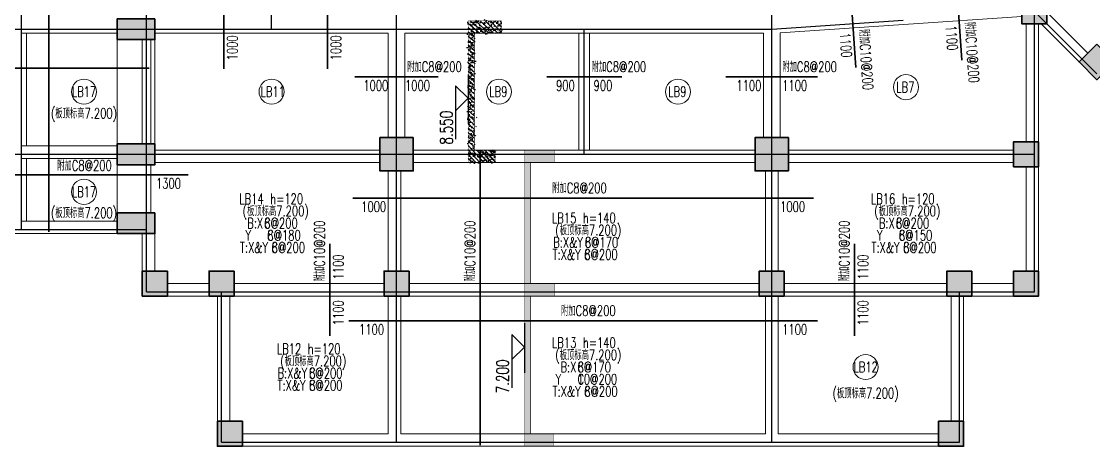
# Model space of a CAD drawing. Header units: inches. Extents: x 18712 to 314639, y 0 to 420500.
# Drawn here: x 61740 to 87459, y 35885 to 46074 of the extents above; entities that cross this region are included whole.
import ezdxf
from ezdxf.enums import TextEntityAlignment as Align
from ezdxf.lldxf.tags import DXFTag

# ---------------------------------------------------------------- set-up
doc = ezdxf.new("R2010")
doc.units = ezdxf.units.IN
doc.header["$LTSCALE"] = 1000
doc.header["$MEASUREMENT"] = 0
doc.layers.get('0').update_dxf_attribs({"true_color": 0xffffff})
for name, color, linetype, true_color in [('DOTE', 1, 'DOTE', 0xff0000), ('THIN', 7, 'Continuous', 0xffffff), ('柱填充', 7, 'Continuous', 0xc0c0c0), ('楼板正筋文字', 7, 'Continuous', 0xffffff), ('楼板负筋文字', 7, 'Continuous', 0xffffff), ('楼板负筋标注', 3, 'Continuous', 0x00ff00), ('楼板负筋钢筋', 1, 'Continuous', 0xff0000), ('砼柱', 2, 'Continuous', 0xffff00), ('砼梁', 6, 'Continuous', 0xff00ff), ('砼梁虚线', 9, 'HIDDEN', 0x808080)]:
    doc.layers.add(name, color=color, linetype=linetype, true_color=true_color)
doc.styles.add('TSSD_Label', font='txt.shx', dxfattribs={"height": 0.2, "bigfont": 'gbcbig.shx'})
doc.styles.add('TSSD_Rein', font='txt.shx', dxfattribs={"height": 0.2, "bigfont": 'gbcbig.shx'})
tags = doc.linetypes.add('DOTE', pattern=[2.4200000000000004, 2, -0.2, 0.02, -0.2]).pattern_tags.tags
tags[10:11] = [DXFTag(74, 4), DXFTag(75, 0), DXFTag(340, '0'), DXFTag(46, 0.0), DXFTag(50, 0.0), DXFTag(44, 0.0), DXFTag(45, 0.0)]
tags[8:9] = [DXFTag(74, 4), DXFTag(75, 0), DXFTag(340, '0'), DXFTag(46, 0.0), DXFTag(50, 0.0), DXFTag(44, 0.0), DXFTag(45, 0.0)]
tags[6:7] = [DXFTag(74, 4), DXFTag(75, 0), DXFTag(340, '0'), DXFTag(46, 0.0), DXFTag(50, 0.0), DXFTag(44, 0.0), DXFTag(45, 0.0)]
tags[4:5] = [DXFTag(74, 4), DXFTag(75, 0), DXFTag(340, '0'), DXFTag(46, 0.0), DXFTag(50, 0.0), DXFTag(44, 0.0), DXFTag(45, 0.0)]
tags = doc.linetypes.add('HIDDEN', pattern=[0.375, 0.25, -0.125]).pattern_tags.tags
tags[6:7] = [DXFTag(74, 4), DXFTag(75, 0), DXFTag(340, '0'), DXFTag(46, 0.0), DXFTag(50, 0.0), DXFTag(44, 0.0), DXFTag(45, 0.0)]
tags[4:5] = [DXFTag(74, 4), DXFTag(75, 0), DXFTag(340, '0'), DXFTag(46, 0.0), DXFTag(50, 0.0), DXFTag(44, 0.0), DXFTag(45, 0.0)]

# ---------------------------------------------------------------- blocks, each defined once
blk = doc.blocks.new('DAnoyomous17163')
at = {"layer": '楼板正筋文字', "color": 2, "true_color": 0xffff00, "style": 'TSSD_Rein', "width": 0.699999988079071}
for s, p in [('LB12 h=120', (67867.25374337815, 38102.64769615092)), ('(板顶标高7.200)', (67947.89099828032, 37810.98103445138)), ('B:X&Y', (67881.83707671211, 37519.31437275185)), ('C', (68640.17041004513, 37519.31437275185)), ('8@200', (68640.17041004513, 37519.31437275185)), ('T:X&Y', (67881.83707671211, 37227.64771105231)), ('C', (68640.17041004513, 37227.64771105231)), ('8@200', (68640.17041004513, 37227.64771105231))]:
    blk.add_text(s, height=250, dxfattribs=at).set_placement(p)
blk = doc.blocks.new('DAnoyomous17175')
at = {"layer": '楼板正筋文字', "color": 2, "true_color": 0xffff00, "style": 'TSSD_Rein', "width": 0.699999988079071}
for s, p in [('LB13 h=140', (74467.25374337815, 38248.4810270008)), ('(板顶标高7.200)', (74547.89099828032, 37956.81436530127)), ('B:X', (74671.42041004513, 37665.14770360173)), ('C', (75079.75374337815, 37665.14770360173)), ('8@170', (75079.75374337815, 37665.14770360173)), ('Y', (74554.75374337815, 37373.4810419022)), ('C', (75079.75374337815, 37373.4810419022)), ('10@200', (75079.75374337815, 37373.4810419022)), ('T:X&Y', (74481.83707671211, 37081.81438020266)), ('C', (75240.17041004513, 37081.81438020266)), ('8@200', (75240.17041004513, 37081.81438020266))]:
    blk.add_text(s, height=250, dxfattribs=at).set_placement(p)
blk = doc.blocks.new('DAnoyomous17199')
at = {"layer": '楼板正筋文字', "color": 2, "true_color": 0xffff00, "style": 'TSSD_Rein', "width": 0.699999988079071}
for s, p in [('LB14 h=120', (66967.25374337815, 41698.4810270008)), ('(板顶标高7.200)', (67047.89099828032, 41406.81436530127)), ('B:X', (67156.83707671211, 41115.14770360173)), ('C', (67565.17041004513, 41115.14770360173)), ('8@200', (67565.17041004513, 41115.14770360173)), ('Y', (67113.08707671211, 40823.4810419022)), ('C', (67638.08707671211, 40823.4810419022)), ('8@180', (67638.08707671211, 40823.4810419022)), ('T:X&Y', (66981.83707671211, 40531.81438020266)), ('C', (67740.17041004513, 40531.81438020266)), ('8@200', (67740.17041004513, 40531.81438020266))]:
    blk.add_text(s, height=250, dxfattribs=at).set_placement(p)
blk = doc.blocks.new('DAnoyomous17208')
at = {"layer": '楼板正筋文字', "color": 2, "true_color": 0xffff00, "style": 'TSSD_Rein', "width": 0.699999988079071}
for s, p in [('LB15 h=140', (74467.25374337815, 41238.64769615092)), ('(板顶标高7.200)', (74547.89099828032, 40946.98103445138)), ('B:X&Y', (74496.42041004513, 40655.31437275185)), ('C', (75254.75374337815, 40655.31437275185)), ('8@170', (75254.75374337815, 40655.31437275185)), ('T:X&Y', (74481.83707671211, 40363.64771105231)), ('C', (75240.17041004513, 40363.64771105231)), ('8@200', (75240.17041004513, 40363.64771105231))]:
    blk.add_text(s, height=250, dxfattribs=at).set_placement(p)
blk = doc.blocks.new('DAnoyomous17220')
at = {"layer": '楼板正筋文字', "color": 2, "true_color": 0xffff00, "style": 'TSSD_Rein', "width": 0.699999988079071}
for s, p in [('LB16 h=120', (82117.25374337815, 41698.4810270008)), ('(板顶标高7.200)', (82197.89099828032, 41406.81436530127)), ('B:X', (82306.83707671211, 41115.14770360173)), ('C', (82715.17041004513, 41115.14770360173)), ('8@200', (82715.17041004513, 41115.14770360173)), ('Y', (82263.08707671211, 40823.4810419022)), ('C', (82788.08707671211, 40823.4810419022)), ('8@150', (82788.08707671211, 40823.4810419022)), ('T:X&Y', (82131.83707671211, 40531.81438020266)), ('C', (82890.17041004513, 40531.81438020266)), ('8@200', (82890.17041004513, 40531.81438020266))]:
    blk.add_text(s, height=250, dxfattribs=at).set_placement(p)

msp = doc.modelspace()

# ---------------------------------------------------------------- hatches: boundary and pattern name
at = {"true_color": 0x333333}
h = msp.add_hatch(dxfattribs=at)
h.set_pattern_fill('钢筋混凝土', color=250, scale=19354.8, angle=47.49999999999999, style=0)
h.set_pattern_definition([(135, (579476938.0417446, -815590139.2222025), (-53.03300858899107, -53.03300858899106), []), (140, (579476938.0417446, -815590139.2222025), (18.82564049477855, 215.178054780226), [22.5, -247.5]), (85, (579476938.0417446, -815590139.2222025), (-225.6576401100035, -41.62540008389999), [18, -198]), (190.4513999999999, (579476939.6105466, -815590121.2906985), (-206.8318626182861, 173.5528145142065), [19.122057, -210.3426336]), (136.1842, (579476878.0417446, -815590139.2222025), (49.65570429870544, 320.1723145876933), [33.74999999999991, -371.2499999999993]), (186.6356, (579476882.1797367, -815590112.5411791), (-292.2353612701325, 280.398811664611), [28.68308639999999, -315.5138999999998]), (81.18419999999999, (579476878.0417446, -815590139.2222025), (-292.2355802775974, 280.3985835400882), [27, -297]), (111, (579476893.0417446, -815590109.2222025), (120.7856671996017, 179.0721156355385), [22.5, -247.5]), (56.00000000000002, (579476893.0417446, -815590109.2222025), (-217.5450135140559, 72.99459957647453), [18, -198]), (161.4514, (579476903.1072264, -815590094.2995327), (-96.7591490129857, 252.066788574447), [19.122057, -210.3426336]), (127.5, (579476938.0417446, -815590139.2222025), (-99.86815614939344, 3.647956595187207), [0, -195.6, 0, -201, 0, -198.75]), (97.49999999999997, (579476938.0417446, -815590139.2222025), (-118.3235135647081, 78.9208612326446), [0, -114.6, 0, -191.1, 0, -75.74999999999999]), (57.49999999999998, (579476938.0417446, -815590206.1222025), (6.766461520313936, 160.1467308517227), [0, -74.99999999999996, 0, -233.9999999999999, 0, -310.4999999999998]), (47.49999999999999, (579476938.0417446, -815590236.1222025), (-30.03149469969531, 174.9558508027159), [0, -97.5, 0, -155.4, 0, -220.5])])
h.paths.add_polyline_path([(72455.20277448528, 46090.14801359175), (72455.26755317085, 42690.14801359175), (73111.20277448528, 42690.14801359175), (73111.20277448528, 42990.14801359175), (72605.20277448528, 42990.14801359175), (72605.20277448528, 45790.14801359175), (73255.20277448528, 45790.14801359175), (73255.20277448528, 46090.14801359175)], flags=0)
h = msp.add_hatch(dxfattribs=at)
h.set_pattern_fill('钢筋混凝土', color=250, scale=19354.8, angle=47.49999999999999, style=0)
h.set_pattern_definition([(135, (579476938.0417446, -815590151.7222251), (-53.03300858899107, -53.03300858899106), []), (140, (579476938.0417446, -815590151.7222251), (18.82564049477855, 215.178054780226), [22.5, -247.5]), (85, (579476938.0417446, -815590151.7222251), (-225.6576401100035, -41.62540008389999), [18, -198]), (190.4513999999999, (579476939.6105466, -815590133.790721), (-206.8318626182861, 173.5528145142065), [19.122057, -210.3426336]), (136.1842, (579476878.0417446, -815590151.7222251), (49.65570429870544, 320.1723145876933), [33.7499999999999, -371.2499999999992]), (186.6356, (579476882.1797367, -815590125.0412016), (-292.2353612701325, 280.398811664611), [28.68308639999999, -315.5138999999998]), (81.18419999999999, (579476878.0417446, -815590151.7222251), (-292.2355802775974, 280.3985835400882), [27, -297]), (111, (579476893.0417446, -815590121.7222251), (120.7856671996017, 179.0721156355385), [22.5, -247.5]), (56.00000000000002, (579476893.0417446, -815590121.7222251), (-217.5450135140559, 72.99459957647453), [18, -198]), (161.4514, (579476903.1072264, -815590106.7995552), (-96.7591490129857, 252.066788574447), [19.122057, -210.3426336]), (127.5, (579476938.0417446, -815590151.7222251), (-99.86815614939344, 3.647956595187207), [0, -195.6, 0, -201, 0, -198.75]), (97.49999999999996, (579476938.0417446, -815590151.7222251), (-118.3235135647081, 78.9208612326446), [0, -114.6, 0, -191.1, 0, -75.74999999999999]), (57.49999999999998, (579476938.0417446, -815590218.622225), (6.766461520313936, 160.1467308517227), [0, -74.99999999999994, 0, -233.9999999999999, 0, -310.4999999999998]), (47.49999999999999, (579476938.0417446, -815590248.622225), (-30.03149469969531, 174.9558508027159), [0, -97.5, 0, -155.4, 0, -220.5])])
h.paths.add_polyline_path([(73805.26755317085, 42790.14801359175), (73805.26755317085, 36190.14801359198), (73805.26755317085, 35890.14801359175), (74506.20277447876, 35890.14801362249), (74506.20277447876, 36190.14801362272), (73955.26755317085, 36190.14801359198), (73955.26755317085, 39490.14801359175), (74535.20277447876, 39490.14801362249), (74535.20277447876, 39790.14801362249), (73955.26755317085, 39790.14801371096), (73955.26755317085, 42690.14801359175), (74526.26755329006, 42690.14801359175), (74526.26755329006, 42990.14801359175), (73805.26755317085, 42990.14801359175)], flags=0)
at = {"layer": '柱填充'}
for points in [[(86340.16666158073, 46615.32119640287), (85740.16666158073, 46615.32119640287), (85740.16666158073, 46015.32119640287), (86340.16666158073, 46015.32119640287)], [(64940.16666158073, 46140.14801359175), (64040.16666158073, 46140.14801359175), (64040.16666158073, 45640.14801359175), (64940.16666158073, 45640.14801359175)], [(87535.90259286825, 45526.69204630142), (87111.6385241567, 45102.42797758941), (87535.90259286825, 44678.1639088774), (87960.16666158073, 45102.42797758941)], [(71140.16666158073, 43290.14801359175), (70340.16666158073, 43290.14801359175), (70340.16666158073, 42490.14801359175), (71140.16666158073, 42490.14801359175)], [(80140.16666158073, 43290.14801359175), (79340.16666158073, 43290.14801359175), (79340.16666158073, 42490.14801359175), (80140.16666158073, 42490.14801359175)], [(64940.16666158073, 43140.14801359175), (64040.16666158073, 43140.14801359175), (64040.16666158073, 42640.14801359175), (64940.16666158073, 42640.14801359175)], [(86140.16666158073, 43190.14801359175), (85540.16666158073, 43190.14801359175), (85540.16666158073, 42590.14801359175), (86140.16666158073, 42590.14801359175)], [(64940.16666158073, 41490.14801359175), (64040.16666158073, 41490.14801359175), (64040.16666158073, 40990.14801359175), (64940.16666158073, 40990.14801359175)], [(65240.16666158073, 40090.14801359175), (64640.16666158073, 40090.14801359175), (64640.16666158073, 39490.14801359175), (65240.16666158073, 39490.14801359175)], [(66840.16666158073, 40090.14801359175), (66240.16666158073, 40090.14801359175), (66240.16666158073, 39490.14801359175), (66840.16666158073, 39490.14801359175)], [(71040.16666158073, 40090.14801359175), (70440.16666158073, 40090.14801359175), (70440.16666158073, 39490.14801359175), (71040.16666158073, 39490.14801359175)], [(80040.16666158073, 40090.14801359175), (79440.16666158073, 40090.14801359175), (79440.16666158073, 39490.14801359175), (80040.16666158073, 39490.14801359175)], [(84540.16666158073, 40090.14801359175), (83940.16666158073, 40090.14801359175), (83940.16666158073, 39490.14801359175), (84540.16666158073, 39490.14801359175)], [(86140.16666158073, 40090.14801359175), (85540.16666158073, 40090.14801359175), (85540.16666158073, 39490.14801359175), (86140.16666158073, 39490.14801359175)], [(67040.16666158073, 36490.14801359175), (66440.16666158073, 36490.14801359175), (66440.16666158073, 35890.14801359175), (67040.16666158073, 35890.14801359175)], [(84340.16666158073, 36490.14801359175), (83740.16666158073, 36490.14801359175), (83740.16666158073, 35890.14801359175), (84340.16666158073, 35890.14801359175)]]:
    msp.add_hatch(color=256, dxfattribs=at).paths.add_polyline_path(points, flags=0)

# ---------------------------------------------------------------- linework, layer by layer
at = {"color": 250, "lineweight": -3, "true_color": 0x333333, "const_width": 10}
for points in [[(72455.20277448528, 46090.14801359175), (73255.20277448528, 46090.14801359175), (73255.20277448528, 45790.14801359175), (72605.20277448528, 45790.14801359175), (72605.20277448528, 42990.14801359175), (73111.20277448528, 42990.14801359175), (73111.20277448528, 42690.14801359175), (72455.26755317085, 42690.14801359175)], [(73805.26755317085, 42790.14801359175), (73805.26755317085, 42990.14801359175), (74526.26755329006, 42990.14801359175), (74526.26755329006, 42690.14801359175), (73955.26755317085, 42690.14801359175), (73955.26755317085, 39790.14801371096), (74535.20277447876, 39790.14801362249), (74535.20277447876, 39490.14801362249), (73955.26755317085, 39490.14801359175), (73955.26755317085, 36190.14801359198), (74506.20277447876, 36190.14801362272), (74506.20277447876, 35890.14801362249), (73805.26755317085, 35890.14801359175), (73805.26755317085, 36190.14801359198)]]:
    msp.add_lwpolyline(points, close=True, dxfattribs=at)
at = {"layer": 'DOTE', "lineweight": -3}
for p, q in [((67740.16666158073, 45890.14801359175), (67740.16666158073, 51590.14801359175)), ((70740.16666158073, 45890.14801359175), (70740.16666158073, 50090.14801359175)), ((79740.16666158073, 45890.14801359175), (79740.16666158073, 50090.14801359175)), ((61740.16666158073, 45890.14801359175), (61740.16666158073, 48740.14801359175)), ((64740.16666158073, 45890.14801359175), (64740.16666158073, 48740.14801359175)), ((86040.16666158073, 42890.14801359175), (86040.16666158073, 46315.32119640287)), ((86040.16666158073, 46315.32119640287), (87535.90259286825, 44819.58526511489)), ((79740.16666158073, 45890.14801359175), (82890.16666158073, 46102.73460499755)), ((58740.16666158073, 45890.14801359175), (61740.16666158073, 45890.14801359175)), ((61740.16666158073, 45890.14801359175), (64740.16666158073, 45890.14801359175)), ((61740.16666158073, 42890.14801359175), (61740.16666158073, 45890.14801359175)), ((64740.16666158073, 42890.14801359175), (64740.16666158073, 45890.14801359175)), ((64740.16666158073, 45890.14801359175), (67740.16666158073, 45890.14801359175)), ((67740.16666158073, 45890.14801359175), (70740.16666158073, 45890.14801359175)), ((70740.16666158073, 42890.14801359175), (70740.16666158073, 45890.14801359175)), ((70740.16666158073, 45890.14801359175), (75240.16666158073, 45890.14801359175)), ((75240.16666158073, 45890.14801359175), (79740.16666158073, 45890.14801359175)), ((75240.16666158073, 42890.14801359175), (75240.16666158073, 45890.14801359175)), ((79740.16666158073, 42890.14801359175), (79740.16666158073, 45890.14801359175)), ((58740.16666158073, 42890.14801359175), (61740.16666158073, 42890.14801359175)), ((61740.16666158073, 41090.14801359175), (61740.16666158073, 42890.14801359175)), ((61740.16666158073, 42890.14801359175), (64740.16666158073, 42890.14801359175)), ((64740.16666158073, 41090.14801359175), (64740.16666158073, 42890.14801359175)), ((64740.16666158073, 42890.14801359175), (70740.16666158073, 42890.14801359175)), ((70740.16666158073, 42890.14801359175), (75240.16666158073, 42890.14801359175)), ((70740.16666158073, 39590.14801359175), (70740.16666158073, 42890.14801359175)), ((75240.16666158073, 42890.14801359175), (79740.16666158073, 42890.14801359175)), ((79740.16666158073, 42890.14801359175), (86040.16666158073, 42890.14801359175)), ((79740.16666158073, 39590.14801359175), (79740.16666158073, 42890.14801359175)), ((86040.16666158073, 39590.14801359175), (86040.16666158073, 42890.14801359175)), ((58740.16666158073, 41090.14801359175), (61740.16666158073, 41090.14801359175)), ((61740.16666158073, 41090.14801359175), (64740.16666158073, 41090.14801359175)), ((64740.16666158073, 39590.14801359175), (64740.16666158073, 41090.14801359175)), ((64740.16666158073, 39590.14801359175), (66540.16666158073, 39590.14801359175)), ((66540.16666158073, 39590.14801359175), (70740.16666158073, 39590.14801359175)), ((66540.16666158073, 35990.14801359175), (66540.16666158073, 39590.14801359175)), ((70740.16666158073, 39590.14801359175), (79740.16666158073, 39590.14801359175)), ((70740.16666158073, 35990.14801359175), (70740.16666158073, 39590.14801359175)), ((79740.16666158073, 35990.14801359175), (79740.16666158073, 39590.14801359175)), ((79740.16666158073, 39590.14801359175), (84240.16666158073, 39590.14801359175)), ((84240.16666158073, 35990.14801359175), (84240.16666158073, 39590.14801359175)), ((84240.16666158073, 39590.14801359175), (86040.16666158073, 39590.14801359175)), ((66540.16666158073, 35990.14801359175), (70740.16666158073, 35990.14801359175)), ((70740.16666158073, 35990.14801359175), (79740.16666158073, 35990.14801359175)), ((79740.16666158073, 35990.14801359175), (84240.16666158073, 35990.14801359175))]:
    msp.add_line(p, q, dxfattribs=at)
at = {"layer": 'THIN', "lineweight": -3}
for p, q in [((72455.24846532446, 44801.01023839203), (72455.24846532446, 43614.99047486087)), ((72455.24846532446, 44231.99047486087), (72155.24846532446, 44531.99047486087)), ((72155.24846532446, 44531.99047486087), (72155.24846532446, 43931.99047486087)), ((72455.24846532446, 44231.99047486087), (72155.24846532446, 43931.99047486087)), ((72155.24846532446, 43931.99047486087), (72155.24846532446, 43253.5289363989)), ((73805.26755317085, 38840.02004307693), (73805.26755317085, 37654.00027954577)), ((73805.26755317085, 38271.00027954577), (73505.26755317085, 38571.00027954577)), ((73505.26755317085, 38571.00027954577), (73505.26755317085, 37971.00027954577)), ((73805.26755317085, 38271.00027954577), (73505.26755317085, 37971.00027954577)), ((73505.26755317085, 37971.00027954577), (73505.26755317085, 37292.5387410838))]:
    msp.add_line(p, q, dxfattribs=at)
at = {"layer": '楼板正筋文字', "lineweight": 18}
for centre in [(82959.65160665166, 44498.78475283644), (63240.17041004513, 44390.1477036015), (67740.17041004513, 44390.1477036015), (73195.17041004513, 44390.1477036015), (77490.17041004513, 44390.1477036015), (63240.17041004513, 41990.1477036015), (81990.17041004513, 37790.1477036015)]:
    msp.add_circle(centre, 300, dxfattribs=at)
at = {"layer": '楼板负筋钢筋', "lineweight": 35}
for points in [[(62400.17027607065, 41034.00027954577), (62400.17054401961, 52590.14801359175)], [(84148.00505403121, 47340.23603321983), (84301.46911723976, 45145.59511012908)], [(81606.76731448591, 47168.73347163199), (81760.23137769446, 44974.09254854124)], [(66594.17027607065, 44940.14801359175), (66594.17054401961, 46940.14801359175)], [(69078.17027607065, 44940.14801359175), (69078.17054401961, 46940.14801359175)], [(58680.16666158073, 44955.00027954577), (64800.1666615798, 44955.000279546)], [(69740.16666158073, 44744.1485758582), (71740.16666158073, 44744.1485758582)], [(74340.16666158073, 44744.1485153525), (76140.16666158073, 44744.1485153525)], [(78640.16666158073, 44744.14845484633), (80840.16666158073, 44744.14845484633)], [(72743.20258999866, 35919.00027954577), (72743.2028847427, 42963.00027954577)], [(58676.20277448528, 42397.54865653299), (65740.16666158073, 42397.54865653299)], [(69690.16666158073, 41838.54857585857), (80740.16666158073, 41838.54845484624)], [(69135.7702626732, 38540.14801359175), (69135.77055741724, 40740.14801359175)], [(81722.17026267358, 38540.14801359175), (81722.17055741762, 40740.14801359175)], [(69590.16666158073, 38896.94857585848), (80840.16666158073, 38896.94845484661)]]:
    msp.add_lwpolyline(points, dxfattribs=at)
at = {"layer": '砼柱', "lineweight": 35}
for points in [[(86340.16666158073, 46615.32119640287), (85740.16666158073, 46615.32119640287), (85740.16666158073, 46015.32119640287), (86340.16666158073, 46015.32119640287)], [(64940.16666158073, 46140.14801359175), (64040.16666158073, 46140.14801359175), (64040.16666158073, 45640.14801359175), (64940.16666158073, 45640.14801359175)], [(87535.90259286825, 45526.69204630142), (87111.6385241567, 45102.42797758941), (87535.90259286825, 44678.1639088774), (87960.16666158073, 45102.42797758941)], [(71140.16666158073, 43290.14801359175), (70340.16666158073, 43290.14801359175), (70340.16666158073, 42490.14801359175), (71140.16666158073, 42490.14801359175)], [(80140.16666158073, 43290.14801359175), (79340.16666158073, 43290.14801359175), (79340.16666158073, 42490.14801359175), (80140.16666158073, 42490.14801359175)], [(64940.16666158073, 43140.14801359175), (64040.16666158073, 43140.14801359175), (64040.16666158073, 42640.14801359175), (64940.16666158073, 42640.14801359175)], [(86140.16666158073, 43190.14801359175), (85540.16666158073, 43190.14801359175), (85540.16666158073, 42590.14801359175), (86140.16666158073, 42590.14801359175)], [(64940.16666158073, 41490.14801359175), (64040.16666158073, 41490.14801359175), (64040.16666158073, 40990.14801359175), (64940.16666158073, 40990.14801359175)], [(65240.16666158073, 40090.14801359175), (64640.16666158073, 40090.14801359175), (64640.16666158073, 39490.14801359175), (65240.16666158073, 39490.14801359175)], [(66840.16666158073, 40090.14801359175), (66240.16666158073, 40090.14801359175), (66240.16666158073, 39490.14801359175), (66840.16666158073, 39490.14801359175)], [(71040.16666158073, 40090.14801359175), (70440.16666158073, 40090.14801359175), (70440.16666158073, 39490.14801359175), (71040.16666158073, 39490.14801359175)], [(80040.16666158073, 40090.14801359175), (79440.16666158073, 40090.14801359175), (79440.16666158073, 39490.14801359175), (80040.16666158073, 39490.14801359175)], [(84540.16666158073, 40090.14801359175), (83940.16666158073, 40090.14801359175), (83940.16666158073, 39490.14801359175), (84540.16666158073, 39490.14801359175)], [(86140.16666158073, 40090.14801359175), (85540.16666158073, 40090.14801359175), (85540.16666158073, 39490.14801359175), (86140.16666158073, 39490.14801359175)], [(67040.16666158073, 36490.14801359175), (66440.16666158073, 36490.14801359175), (66440.16666158073, 35890.14801359175), (67040.16666158073, 35890.14801359175)], [(84340.16666158073, 36490.14801359175), (83740.16666158073, 36490.14801359175), (83740.16666158073, 35890.14801359175), (84340.16666158073, 35890.14801359175)]]:
    msp.add_lwpolyline(points, close=True, dxfattribs=at)
at = {"layer": '砼梁', "lineweight": 18}
for p, q in [((86140.16666158073, 43190.14801359175), (86140.16666158073, 46015.32119640287)), ((86198.74530534324, 46015.32119640287), (87111.6385241567, 45102.42797758941)), ((64040.16666158073, 45640.14801359175), (64040.16666158073, 43140.14801359175)), ((64940.16666158073, 42690.14801359175), (70340.16666158073, 42690.14801359175)), ((71140.16666158073, 42690.14801359175), (75240.16666158073, 42690.14801359175)), ((75240.16666158073, 42690.14801359175), (79340.16666158073, 42690.14801359175)), ((80140.16666158073, 42690.14801359175), (85540.16666158073, 42690.14801359175)), ((86140.16666158073, 40090.14801359175), (86140.16666158073, 42590.14801359175)), ((59540.16666158073, 40990.14801359175), (61740.16666158073, 40990.14801359175)), ((61740.16666158073, 40990.14801359175), (64040.16666158073, 40990.14801359175)), ((64640.16666158073, 40990.14801359175), (64640.16666158073, 40090.14801359175)), ((65240.16666158073, 39490.14801359175), (66240.16666158073, 39490.14801359175)), ((66440.16666158073, 39490.14801359175), (66440.16666158073, 36490.14801359175)), ((84340.16666158073, 36490.14801359175), (84340.16666158073, 39490.14801359175)), ((84540.16666158073, 39490.14801359175), (85540.16666158073, 39490.14801359175)), ((67040.16666158073, 35890.14801359175), (70740.16666158073, 35890.14801359175)), ((70740.16666158073, 35890.14801359175), (79740.16666158073, 35890.14801359175)), ((79740.16666158073, 35890.14801359175), (83740.16666158073, 35890.14801359175))]:
    msp.add_line(p, q, dxfattribs=at)
at = {"layer": '砼梁虚线', "lineweight": 18}
for p, q in [((87323.77055851248, 45314.56001194518), (86340.16666158073, 46298.1639088774)), ((82896.90012554982, 46002.96156022603), (85740.16666158073, 46194.84738287747)), ((61740.19666158006, 45790.14801359175), (64040.16666158073, 45790.14801359175)), ((61865.16666158073, 43090.14801359175), (61865.16666158073, 45790.14801359175)), ((64940.16666158073, 45790.14801359175), (67740.16666158073, 45790.14801359175)), ((67740.16666158073, 45790.14801359175), (70540.16666158073, 45790.14801359175)), ((70540.16666158073, 45790.14801359175), (70540.16666158073, 43290.14801359175)), ((70940.16666158073, 43290.14801359175), (70940.16666158073, 45790.14801359175)), ((70940.16666158073, 45790.14801359175), (75240.12166158081, 45790.14801359175)), ((75115.16666158073, 45790.14801359175), (75115.16666158073, 42990.14801359175)), ((75240.21166158066, 45790.14801359175), (79540.16666158073, 45790.14801359175)), ((75365.16666158073, 42990.14801359175), (75365.16666158073, 45790.14801359175)), ((79540.16666158073, 45790.14801359175), (79540.16666158073, 43290.14801359175)), ((79940.16666158073, 45803.41810346393), (82896.90012554982, 46002.96156022603)), ((79940.16666158073, 43290.14801359175), (79940.16666158073, 45803.41810346393)), ((85840.16666158073, 46015.32119640287), (85840.16666158073, 43190.14801359175)), ((64640.16666158073, 45640.14801359175), (64640.16666158073, 43140.14801359175)), ((64840.16666158073, 43140.14801359175), (64840.16666158073, 45640.14801359175)), ((64940.16666158073, 43140.14801359175), (64940.16666158073, 45640.14801359175)), ((64040.16666158073, 43090.14801359175), (61740.19666158006, 43090.14801359175)), ((70340.16666158073, 42990.14801359175), (64940.16666158073, 42990.14801359175)), ((70340.16666158073, 42990.14801359175), (64940.16666158073, 42990.14801359175)), ((75240.12166158081, 42990.14801359175), (71140.16666158073, 42990.14801359175)), ((75240.16666158073, 42990.14801359175), (71140.16666158073, 42990.14801359175)), ((79340.16666158073, 42990.14801359175), (75240.16666158073, 42990.14801359175)), ((79340.16666158073, 42990.14801359175), (75240.21166158066, 42990.14801359175)), ((85540.16666158073, 42990.14801359175), (80140.16666158073, 42990.14801359175)), ((85540.16666158073, 42990.14801359175), (80140.16666158073, 42990.14801359175)), ((61740.19666158006, 42790.14801359175), (64040.16666158073, 42790.14801359175)), ((61865.16666158073, 41290.14801359175), (61865.16666158073, 42790.14801359175)), ((64040.16666158073, 42640.14801359175), (64040.16666158073, 41490.14801359175)), ((64840.16666158073, 41490.14801359175), (64840.16666158073, 42640.14801359175)), ((64940.16666158073, 42690.14801359175), (70340.16666158073, 42690.14801359175)), ((70540.16666158073, 42490.14801359175), (70540.16666158073, 40090.14801359175)), ((70840.16666158073, 40090.14801359175), (70840.16666158073, 42490.14801359175)), ((71140.16666158073, 42690.14801359175), (75240.16666158073, 42690.14801359175)), ((75240.16666158073, 42690.14801359175), (79340.16666158073, 42690.14801359175)), ((79590.16666158073, 42490.14801359175), (79590.16666158073, 40090.14801359175)), ((79890.16666158073, 40090.14801359175), (79890.16666158073, 42490.14801359175)), ((80140.16666158073, 42690.14801359175), (85540.16666158073, 42690.14801359175)), ((85840.16666158073, 42590.14801359175), (85840.16666158073, 40090.14801359175)), ((64040.16666158073, 41290.14801359175), (61740.19666158006, 41290.14801359175)), ((64940.16666158073, 40090.14801359175), (64940.16666158073, 40990.14801359175)), ((66240.16666158073, 39790.14801359175), (65240.16666158073, 39790.14801359175)), ((70440.16666158073, 39790.14801359175), (66840.16666158073, 39790.14801359175)), ((79440.16666158073, 39790.14801359175), (71040.16666158073, 39790.14801359175)), ((83940.16666158073, 39790.14801359175), (80040.16666158073, 39790.14801359175)), ((85540.16666158073, 39790.14801359175), (84540.16666158073, 39790.14801359175)), ((66740.16666158073, 36490.14801359175), (66740.16666158073, 39490.14801359175)), ((66840.16666158073, 39490.14801359175), (70440.16666158073, 39490.14801359175)), ((70540.16666158073, 39490.14801359175), (70540.16666158073, 36190.14801359175)), ((70840.16666158073, 36190.14801359175), (70840.16666158073, 39490.14801359175)), ((71040.16666158073, 39490.14801359175), (79440.16666158073, 39490.14801359175)), ((79590.16666158073, 39490.14801359175), (79590.16666158073, 36190.14801359175)), ((79890.16666158073, 36190.14801359175), (79890.16666158073, 39490.14801359175)), ((80040.16666158073, 39490.14801359175), (83940.16666158073, 39490.14801359175)), ((84040.16666158073, 39490.14801359175), (84040.16666158073, 36490.14801359175)), ((70540.16666158073, 36190.14801359175), (67040.16666158073, 36190.14801359175)), ((79590.16666158073, 36190.14801359175), (70840.16666158073, 36190.14801359175)), ((83740.16666158073, 36190.14801359175), (79890.16666158073, 36190.14801359175))]:
    msp.add_line(p, q, dxfattribs=at)

# ---------------------------------------------------------------- block references
at = {"layer": '楼板正筋文字', "color": 2, "true_color": 0xffff00}
for name in ['DAnoyomous17199', 'DAnoyomous17220', 'DAnoyomous17208', 'DAnoyomous17163', 'DAnoyomous17175']:
    msp.add_blockref(name, (0, 0), dxfattribs=at)

# ---------------------------------------------------------------- texts
at = {"layer": 'THIN', "style": 'TSSD_Label', "width": 0.699999988079071}
for s, p in [('8.550', (72083.71000378643, 43931.99047486087)), ('7.200', (73433.72909163282, 37971.00027954577))]:
    msp.add_text(s, height=300, rotation=90.00000250447816, dxfattribs=at).set_placement(p, align=Align.RIGHT)
at = {"layer": '楼板正筋文字', "style": 'TSSD_Rein', "width": 0.699999988079071}
for s, p in [('LB17', (62948.50374337815, 44265.1477036015)), ('LB11', (67477.67041004513, 44265.1477036015)), ('LB9', (72961.83707671211, 44265.1477036015)), ('LB9', (77256.83707671211, 44265.1477036015)), ('LB7', (82726.31827331864, 44373.78475283644)), ('LB17', (62948.50374337815, 41865.1477036015)), ('LB12', (81698.50374337815, 37665.1477036015))]:
    msp.add_text(s, height=250, dxfattribs=at).set_placement(p)
for p in [(63240.17041004513, 43873.1477036015), (63240.17041004513, 41487.1477036015), (81990.17041004513, 37165.1477036015)]:
    msp.add_text('(板顶标高7.200)', height=250, dxfattribs=at).set_placement(p, align=Align.MIDDLE_CENTER)
at = {"layer": '楼板负筋文字', "style": 'TSSD_Rein', "width": 0.699999988079071}
for rotation, p in [(274.0000053480149, (84368.44278345787, 46049.96997025375)), (274.0000053480149, (81827.20504391257, 45878.46740866591)), (89.99998884409983, (69016.22901705717, 39842.64802991085)), (89.99998884409983, (72623.66134438169, 39842.64802991085)), (89.99998884409983, (81602.6290170566, 39842.64802991085))]:
    msp.add_text('附加C10@200', height=250, rotation=rotation, dxfattribs=at).set_placement(p)
for p in [(70992.66666158073, 44863.68999597662), (75417.66666158073, 44863.68993547092), (79992.66666158073, 44863.68987496475), (62597.66666158073, 42497.09007665141), (74471.66666158073, 41958.08999597652), (74684.66666158073, 39016.4899959769)]:
    msp.add_text('附加C8@200', height=250, dxfattribs=at).set_placement(p)
at = {"layer": '楼板负筋标注', "style": 'TSSD_Rein', "width": 0.699999988079071}
for s, rotation, p in [('1100', 274.0000053480149, (84183.29797741649, 45688.67482300241)), ('1000', 89.99998884409983, (66674.1703430579, 45440.14801359175)), ('1000', 89.99998884409983, (69158.1703430579, 45440.14801359175)), ('1100', 274.0000053480149, (81642.06023787119, 45517.17226141457)), ('1100', 89.99998884409983, (69215.770483731, 40190.14801359175)), ('1100', 89.99998884409983, (81802.17048373137, 40190.14801359175)), ('1100', 89.99998884409983, (69215.77033635945, 39090.14801359175)), ('1100', 89.99998884409983, (81802.17033635982, 39090.14801359175))]:
    msp.add_text(s, height=250, rotation=rotation, dxfattribs=at).set_placement(p, align=Align.TOP_CENTER)
for s, p in [('1000', (70240.16666158073, 44664.1485758582)), ('1000', (71240.16666158073, 44664.1485758582)), ('900', (74790.16666158073, 44664.1485153525)), ('900', (75690.16666158073, 44664.1485153525)), ('1100', (79190.16666158073, 44664.14845484633)), ('1100', (80290.16666158073, 44664.14845484633)), ('1300', (65266.16666158073, 42317.54865653299)), ('1000', (70190.16666158073, 41758.54857585857)), ('1000', (80240.16666158073, 41758.54845484624)), ('1100', (70140.16666158073, 38816.94857585848)), ('1100', (80290.16666158073, 38816.94845484661))]:
    msp.add_text(s, height=250, dxfattribs=at).set_placement(p, align=Align.TOP_CENTER)

doc.saveas('drawing.dxf')
